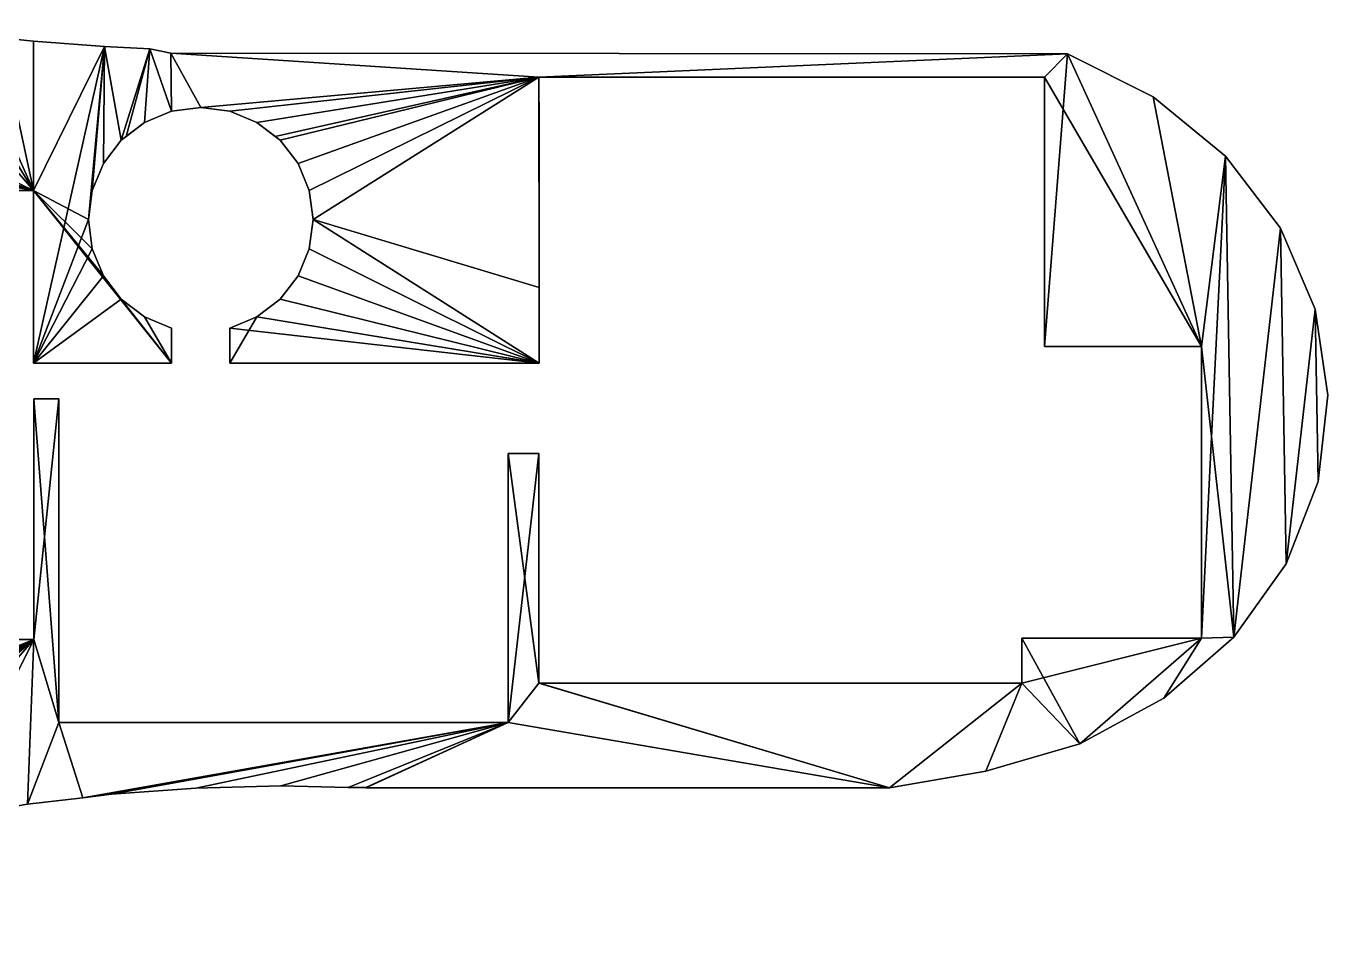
# Model space of a CAD drawing. Header units: metres. Extents: x 120 to 358, y 45 to 267.
# Drawn here: x 242.2 to 358.1, y 45.5 to 126.1 of the extents above; entities that cross this region are included whole.
import ezdxf

# ---------------------------------------------------------------- set-up
doc = ezdxf.new("R2010")
doc.units = ezdxf.units.M

msp = doc.modelspace()

# ---------------------------------------------------------------- meshes
at = {"layer": 'Layer0'}
mesh = msp.add_polyface(dxfattribs=at)
corners = [(245.12, 92.88, 5.01), (242.91, 92.88, 5.01), (245.12, 64.03, 5.01), (255.17, 96.03, 5), (242.88, 111.42, 5.01), (242.88, 96.03, 5), (250.68, 101.76, 5.01), (249.1, 103.83, 5.01), (248.1, 106.24, 5.01), (247.76, 108.83, 5.01), (252.76, 100.17, 5.01), (255.17, 99.17, 5.01), (287.9, 96.03, 5), (260.34, 99.17, 5.01), (260.34, 96.03, 5), (262.76, 100.17, 5.01), (264.83, 101.76, 5.01), (266.42, 103.83, 5.01), (267.42, 106.24, 5.01), (267.76, 108.83, 5.01), (287.89, 102.8, 5.01), (287.87, 121.53, 5.01), (287.88, 117.14, 5.01), (123.33, 73.6, 5.01), (123.06, 79.45, 5.01), (123.01, 76.53, 5.01), (123.49, 82.37, 5.01), (124.03, 70.72, 5.01), (124.3, 85.24, 5.01), (125.1, 67.89, 5.01), (125.47, 88.05, 5.01), (126.52, 65.14, 5.01), (127, 90.77, 5.01), (128.3, 62.5, 5.01), (128.71, 93.15, 5.01), (133.2, 58.79, 5.01), (131.07, 95.85, 5.01), (137.61, 101.8, 5.01), (138.61, 55.48, 5.01), (145, 107.22, 5.01), (144.49, 52.58, 5.01), (150.76, 50.15, 5.01), (153.15, 112.05, 5.01), (157.36, 48.2, 5.01), (161.98, 116.24, 5.01), (164.21, 46.76, 5.01), (171.39, 119.73, 5.01), (171.23, 45.84, 5.01), (172.88, 71.42, 5.01), (178.35, 45.45, 5.01), (242.91, 71.42, 5.01), (185.49, 45.61, 5.01), (188.86, 45.85, 5.01), (192.21, 46.19, 5.01), (195.55, 46.63, 5.01), (198.85, 47.15, 5.01), (202.13, 47.77, 5.01), (205.36, 48.48, 5.01), (213.02, 49.62, 5.01), (220.25, 51.92, 5.01), (227.58, 53.88, 5.01), (234.95, 55.48, 5.01), (242.35, 56.74, 5.01), (247.25, 57.33, 5.01), (285.12, 64.03, 5.01), (249.81, 57.64, 5.01), (257.33, 58.19, 5.01), (264.9, 58.38, 5.01), (270.89, 58.25, 5.01), (272.47, 58.25, 5.01), (272.47, 58.22, 5.01), (319.09, 58.22, 5.01), (287.87, 67.53, 5.01), (285.12, 88.01, 5.01), (287.91, 67.53, 5.01), (330.87, 67.53, 5.01), (327.67, 59.7, 5.01), (336.01, 62.14, 5.01), (330.87, 71.53, 5.01), (346.87, 71.53, 5.01), (343.49, 66.19, 5.01), (349.73, 71.63, 5.01), (346.87, 97.53, 5.01), (348.98, 114.5, 5.01), (353.88, 108.08, 5.01), (354.4, 78.18, 5.01), (356.97, 100.85, 5.01), (357.24, 85.49, 5.01), (358.11, 93.18, 5.01), (332.87, 121.53, 5.01), (332.87, 97.53, 5.01), (334.94, 123.61, 5.01), (342.56, 119.77, 5.01), (172.88, 111.42, 5.01), (181.26, 122.48, 5.01), (191.49, 124.48, 5.01), (201.96, 125.68, 5.01), (212.55, 126.08, 5.01), (230.3, 126.08, 5.01), (234.12, 125.66, 5.01), (236.58, 125.35, 5.01), (239.95, 125.04, 5.01), (242.88, 124.73, 5.01), (249.2, 124.26, 5.01), (248.1, 111.42, 5.01), (249.1, 113.83, 5.01), (250.68, 115.9, 5.01), (253.23, 124.06, 5.01), (252.76, 117.49, 5.01), (255.17, 118.49, 5.01), (255.11, 123.65, 5.01), (257.76, 118.83, 5.01), (260.34, 118.49, 5.01), (262.76, 117.49, 5.01), (264.83, 115.9, 5.01), (266.42, 113.83, 5.01), (267.42, 111.42, 5.01), (287.87, 88.01, 5.01)]
mesh.append_faces([[corners[k] for k in face] for face in [(3, 4, 5), (10, 3, 11), (12, 13, 14), (21, 20, 22), (23, 24, 25), (86, 87, 88), (82, 89, 90)]], dxfattribs={"vtx0": -1})
mesh.append_faces([[corners[k] for k in face] for face in [(6, 3, 10), (13, 12, 15), (15, 12, 16), (16, 12, 17), (17, 12, 18), (18, 12, 19), (24, 23, 26), (26, 27, 28), (28, 29, 30), (30, 31, 32), (32, 33, 34), (34, 35, 36), (36, 35, 37), (37, 38, 39), (39, 41, 42), (42, 43, 44), (44, 45, 46), (48, 49, 50), (50, 2, 1), (2, 63, 64), (64, 72, 73), (72, 71, 74), (74, 71, 75), (75, 77, 78), (78, 77, 79), (79, 81, 82), (83, 81, 84), (84, 85, 86), (91, 82, 92), (92, 82, 83), (46, 93, 94), (93, 46, 48), (94, 4, 95), (95, 4, 96), (96, 4, 97), (97, 4, 98), (98, 4, 99), (99, 4, 100), (100, 4, 101), (101, 4, 102), (102, 4, 103), (103, 106, 107), (107, 109, 110), (110, 21, 91)]], dxfattribs={"vtx0": -1, "vtx1": -1})
mesh.append_faces([[corners[k] for k in face] for face in [(4, 3, 6), (19, 20, 21), (46, 47, 48), (50, 62, 2), (64, 71, 72), (82, 81, 83), (89, 82, 91), (103, 4, 9), (110, 111, 21)]], dxfattribs={"vtx0": -1, "vtx1": -1, "vtx2": -1})
mesh.append_faces([[corners[k] for k in face] for face in [(4, 6, 7), (4, 7, 8), (4, 8, 9), (19, 12, 20), (26, 23, 27), (28, 27, 29), (30, 29, 31), (32, 31, 33), (34, 33, 35), (37, 35, 38), (39, 38, 40), (39, 40, 41), (42, 41, 43), (44, 43, 45), (46, 45, 47), (48, 47, 49), (50, 49, 51), (50, 51, 52), (50, 52, 53), (50, 53, 54), (50, 54, 55), (50, 55, 56), (50, 56, 57), (50, 57, 58), (50, 58, 59), (50, 59, 60), (50, 60, 61), (50, 61, 62), (2, 62, 63), (64, 63, 65), (64, 65, 66), (64, 66, 67), (64, 67, 68), (64, 68, 69), (64, 69, 70), (64, 70, 71), (75, 71, 76), (75, 76, 77), (79, 77, 80), (79, 80, 81), (84, 81, 85), (86, 85, 87), (94, 93, 4), (103, 9, 104), (103, 104, 105), (103, 105, 106), (107, 106, 108), (107, 108, 109), (110, 109, 111), (21, 111, 112), (21, 112, 113), (21, 113, 114), (21, 114, 115), (21, 115, 116), (21, 116, 19), (91, 21, 89)]], dxfattribs={"vtx0": -1, "vtx2": -1})
mesh.append_faces([[corners[k] for k in face] for face in [(0, 1, 2), (117, 73, 72)]], dxfattribs={"vtx1": -1})
mesh = msp.add_polyface(dxfattribs=at)
corners = [(287.87, 88.01, 0.01), (285.12, 64.03, 0.01), (285.12, 88.01, 0.01), (181.26, 122.48, 0.01), (172.88, 111.42, 0.01), (171.39, 119.73, 0.01), (242.88, 111.42, 0.01), (191.49, 124.48, 0.01), (201.96, 125.68, 0.01), (212.55, 126.08, 0.01), (230.3, 126.08, 0.01), (234.12, 125.66, 0.01), (236.58, 125.35, 0.01), (239.95, 125.04, 0.01), (242.88, 124.73, 0.01), (249.2, 124.26, 0.01), (242.88, 96.03, 0), (247.76, 108.83, 0.01), (248.1, 111.42, 0.01), (249.1, 113.83, 0.01), (250.68, 115.9, 0.01), (253.23, 124.06, 0.01), (251.13, 116.24, 0.01), (252.76, 117.49, 0.01), (255.17, 118.49, 0.01), (255.11, 123.65, 0.01), (257.76, 118.83, 0.01), (287.87, 121.53, 0.01), (334.94, 123.61, 0.01), (260.34, 118.49, 0.01), (262.76, 117.49, 0.01), (264.39, 116.24, 0.01), (264.83, 115.9, 0.01), (266.42, 113.83, 0.01), (267.42, 111.42, 0.01), (267.76, 108.83, 0.01), (332.87, 121.53, 0.01), (332.87, 97.53, 0.01), (346.87, 97.53, 0.01), (342.56, 119.77, 0.01), (348.98, 114.5, 0.01), (346.87, 71.53, 0.01), (330.87, 67.53, 0.01), (330.87, 71.53, 0.01), (336.01, 62.14, 0.01), (343.49, 66.19, 0.01), (349.73, 71.63, 0.01), (353.88, 108.08, 0.01), (354.4, 78.18, 0.01), (356.97, 100.85, 0.01), (357.24, 85.49, 0.01), (358.11, 93.18, 0.01), (123.06, 79.45, 0.01), (123.33, 73.6, 0.01), (123.01, 76.53, 0.01), (123.49, 82.37, 0.01), (124.03, 70.72, 0.01), (124.3, 85.24, 0.01), (125.1, 67.89, 0.01), (125.47, 88.05, 0.01), (126.52, 65.14, 0.01), (127, 90.77, 0.01), (128.3, 62.5, 0.01), (128.71, 93.15, 0.01), (133.2, 58.79, 0.01), (131.07, 95.85, 0.01), (137.61, 101.8, 0.01), (138.61, 55.48, 0.01), (145, 107.22, 0.01), (144.49, 52.58, 0.01), (150.76, 50.15, 0.01), (153.15, 112.05, 0.01), (157.36, 48.2, 0.01), (161.98, 116.24, 0.01), (164.21, 46.76, 0.01), (171.23, 45.84, 0.01), (172.88, 71.42, 0.01), (178.35, 45.45, 0.01), (242.91, 71.42, 0.01), (185.49, 45.61, 0.01), (188.86, 45.85, 0.01), (192.21, 46.19, 0.01), (195.55, 46.63, 0.01), (198.85, 47.15, 0.01), (202.13, 47.77, 0.01), (205.36, 48.48, 0.01), (213.02, 49.62, 0.01), (220.25, 51.92, 0.01), (227.58, 53.88, 0.01), (234.95, 55.48, 0.01), (242.35, 56.74, 0.01), (245.12, 64.03, 0.01), (247.25, 57.33, 0.01), (245.12, 92.88, 0.01), (249.81, 57.64, 0.01), (257.33, 58.19, 0.01), (264.9, 58.38, 0.01), (270.89, 58.25, 0.01), (272.47, 58.25, 0.01), (272.47, 58.22, 0.01), (319.09, 58.22, 0.01), (287.87, 67.53, 0.01), (287.91, 67.53, 0.01), (327.67, 59.7, 0.01), (262.76, 100.17, 0.01), (260.34, 96.03, 0), (260.34, 99.17, 0.01), (287.9, 96.03, 0), (264.83, 101.76, 0.01), (266.42, 103.83, 0.01), (267.42, 106.24, 0.01), (287.89, 102.8, 0.01), (287.88, 117.14, 0.01), (250.68, 101.76, 0.01), (255.17, 96.03), (249.1, 103.83, 0.01), (248.1, 106.24, 0.01), (252.76, 100.17, 0.01), (255.17, 99.17, 0.01), (242.91, 92.88, 0.01)]
mesh.append_faces([[corners[k] for k in face] for face in [(0, 1, 2), (41, 42, 43), (50, 49, 51), (52, 53, 54), (104, 105, 106), (111, 27, 112), (114, 117, 118), (93, 78, 119)]], dxfattribs={"vtx0": -1})
mesh.append_faces([[corners[k] for k in face] for face in [(3, 4, 5), (4, 3, 6), (6, 15, 16), (17, 15, 18), (18, 15, 19), (19, 15, 20), (20, 21, 22), (22, 21, 23), (23, 21, 24), (24, 25, 26), (26, 27, 29), (29, 27, 30), (30, 27, 31), (31, 27, 32), (32, 27, 33), (33, 27, 34), (34, 27, 35), (27, 28, 36), (36, 28, 37), (37, 28, 38), (38, 40, 41), (44, 41, 45), (45, 41, 46), (46, 47, 48), (48, 49, 50), (53, 55, 56), (56, 57, 58), (58, 59, 60), (60, 61, 62), (62, 63, 64), (64, 66, 67), (67, 68, 69), (69, 68, 70), (70, 71, 72), (72, 73, 74), (74, 5, 75), (75, 76, 77), (76, 5, 4), (77, 78, 79), (79, 78, 80), (80, 78, 81), (81, 78, 82), (82, 78, 83), (83, 78, 84), (84, 78, 85), (85, 78, 86), (86, 78, 87), (87, 78, 88), (88, 78, 89), (89, 78, 90), (90, 91, 92), (91, 78, 93), (92, 1, 94), (94, 1, 95), (95, 1, 96), (96, 1, 97), (97, 1, 98), (98, 1, 99), (99, 1, 100), (101, 1, 0), (100, 42, 103), (103, 42, 44), (105, 104, 107), (107, 35, 111), (16, 113, 114), (113, 16, 115), (115, 16, 116), (116, 16, 17)]], dxfattribs={"vtx0": -1, "vtx1": -1})
mesh.append_faces([[corners[k] for k in face] for face in [(16, 15, 17), (26, 25, 27), (42, 41, 44), (46, 41, 40), (75, 5, 76), (90, 78, 91), (100, 1, 101), (111, 35, 27)]], dxfattribs={"vtx0": -1, "vtx1": -1, "vtx2": -1})
mesh.append_faces([[corners[k] for k in face] for face in [(6, 3, 7), (6, 7, 8), (6, 8, 9), (6, 9, 10), (6, 10, 11), (6, 11, 12), (6, 12, 13), (6, 13, 14), (6, 14, 15), (20, 15, 21), (24, 21, 25), (27, 25, 28), (38, 28, 39), (38, 39, 40), (46, 40, 47), (48, 47, 49), (53, 52, 55), (56, 55, 57), (58, 57, 59), (60, 59, 61), (62, 61, 63), (64, 63, 65), (64, 65, 66), (67, 66, 68), (70, 68, 71), (72, 71, 73), (74, 73, 5), (77, 76, 78), (92, 91, 1), (100, 101, 102), (100, 102, 42), (107, 104, 108), (107, 108, 109), (107, 109, 110), (107, 110, 35), (114, 113, 117)]], dxfattribs={"vtx0": -1, "vtx2": -1})
mesh = msp.add_polyface(dxfattribs=at)
corners = [(239.95, 125.04, 5.01), (242.88, 124.73, 0.01), (239.95, 125.04, 0.01), (242.88, 124.73, 5.01)]
mesh.append_faces([[corners[k] for k in face] for face in [(0, 1, 2), (1, 0, 3)]], dxfattribs={"vtx0": -1})
mesh = msp.add_polyface(dxfattribs=at)
corners = [(242.88, 124.73, 5.01), (249.2, 124.26, 0.01), (242.88, 124.73, 0.01), (249.2, 124.26, 5.01)]
mesh.append_faces([[corners[k] for k in face] for face in [(0, 1, 2), (1, 0, 3)]], dxfattribs={"vtx0": -1})
mesh = msp.add_polyface(dxfattribs=at)
corners = [(249.2, 124.26, 5.01), (253.23, 124.06, 0.01), (249.2, 124.26, 0.01), (253.23, 124.06, 5.01)]
mesh.append_faces([[corners[k] for k in face] for face in [(0, 1, 2), (1, 0, 3)]], dxfattribs={"vtx0": -1})
mesh = msp.add_polyface(dxfattribs=at)
corners = [(253.23, 124.06, 5.01), (255.11, 123.65, 0.01), (253.23, 124.06, 0.01), (255.11, 123.65, 5.01)]
mesh.append_faces([[corners[k] for k in face] for face in [(0, 1, 2), (1, 0, 3)]], dxfattribs={"vtx0": -1})
mesh = msp.add_polyface(dxfattribs=at)
corners = [(255.11, 123.65, 5.01), (334.94, 123.61, 0.01), (255.11, 123.65, 0.01), (334.94, 123.61, 5.01)]
mesh.append_faces([[corners[k] for k in face] for face in [(0, 1, 2), (1, 0, 3)]], dxfattribs={"vtx0": -1})
mesh = msp.add_polyface(dxfattribs=at)
corners = [(334.94, 123.61, 5.01), (342.56, 119.77, 0.01), (334.94, 123.61, 0.01), (342.56, 119.77, 5.01)]
mesh.append_faces([[corners[k] for k in face] for face in [(0, 1, 2), (1, 0, 3)]], dxfattribs={"vtx0": -1})
mesh = msp.add_polyface(dxfattribs=at)
corners = [(287.87, 121.53, 0.01), (287.88, 117.14, 5.01), (287.88, 117.14, 0.01), (287.87, 121.53, 5.01)]
mesh.append_faces([[corners[k] for k in face] for face in [(0, 1, 2), (1, 0, 3)]], dxfattribs={"vtx0": -1})
mesh = msp.add_polyface(dxfattribs=at)
corners = [(332.87, 121.53, 5.01), (287.87, 121.53, 0.01), (332.87, 121.53, 0.01), (287.87, 121.53, 5.01)]
mesh.append_faces([[corners[k] for k in face] for face in [(0, 1, 2), (1, 0, 3)]], dxfattribs={"vtx0": -1})
mesh = msp.add_polyface(dxfattribs=at)
corners = [(332.87, 121.53, 5.01), (332.87, 97.53, 0.01), (332.87, 97.53, 5.01), (332.87, 121.53, 0.01)]
mesh.append_faces([[corners[k] for k in face] for face in [(0, 1, 2), (1, 0, 3)]], dxfattribs={"vtx0": -1})
mesh = msp.add_polyface(dxfattribs=at)
corners = [(342.56, 119.77, 5.01), (348.98, 114.5, 0.01), (342.56, 119.77, 0.01), (348.98, 114.5, 5.01)]
mesh.append_faces([[corners[k] for k in face] for face in [(0, 1, 2), (1, 0, 3)]], dxfattribs={"vtx0": -1})
mesh = msp.add_polyface(dxfattribs=at)
corners = [(255.17, 118.49, 5.01), (252.76, 117.49, 0.01), (255.17, 118.49, 0.01), (252.76, 117.49, 5.01)]
mesh.append_faces([[corners[k] for k in face] for face in [(0, 1, 2), (1, 0, 3)]], dxfattribs={"vtx0": -1})
mesh = msp.add_polyface(dxfattribs=at)
corners = [(257.76, 118.83, 5.01), (255.17, 118.49, 0.01), (257.76, 118.83, 0.01), (255.17, 118.49, 5.01)]
mesh.append_faces([[corners[k] for k in face] for face in [(0, 1, 2), (1, 0, 3)]], dxfattribs={"vtx0": -1})
mesh = msp.add_polyface(dxfattribs=at)
corners = [(260.34, 118.49, 5.01), (257.76, 118.83, 0.01), (260.34, 118.49, 0.01), (257.76, 118.83, 5.01)]
mesh.append_faces([[corners[k] for k in face] for face in [(0, 1, 2), (1, 0, 3)]], dxfattribs={"vtx0": -1})
mesh = msp.add_polyface(dxfattribs=at)
corners = [(262.76, 117.49, 5.01), (260.34, 118.49, 0.01), (262.76, 117.49, 0.01), (260.34, 118.49, 5.01)]
mesh.append_faces([[corners[k] for k in face] for face in [(0, 1, 2), (1, 0, 3)]], dxfattribs={"vtx0": -1})
mesh = msp.add_polyface(dxfattribs=at)
corners = [(252.76, 117.49, 5.01), (251.13, 116.24, 0.01), (252.76, 117.49, 0.01), (250.68, 115.9, 0.01), (250.68, 115.9, 5.01)]
mesh.append_faces([[corners[k] for k in face] for face in [(0, 1, 2), (3, 0, 4)]], dxfattribs={"vtx0": -1})
mesh.append_faces([[corners[k] for k in face] for face in [(1, 0, 3)]], dxfattribs={"vtx0": -1, "vtx1": -1})
mesh = msp.add_polyface(dxfattribs=at)
corners = [(264.83, 115.9, 5.01), (264.39, 116.24, 0.01), (264.83, 115.9, 0.01), (262.76, 117.49, 0.01), (262.76, 117.49, 5.01)]
mesh.append_faces([[corners[k] for k in face] for face in [(0, 1, 2), (3, 0, 4)]], dxfattribs={"vtx0": -1})
mesh.append_faces([[corners[k] for k in face] for face in [(1, 0, 3)]], dxfattribs={"vtx0": -1, "vtx1": -1})
mesh = msp.add_polyface(dxfattribs=at)
corners = [(287.88, 117.14, 0.01), (287.89, 102.8, 5.01), (287.89, 102.8, 0.01), (287.88, 117.14, 5.01)]
mesh.append_faces([[corners[k] for k in face] for face in [(0, 1, 2), (1, 0, 3)]], dxfattribs={"vtx0": -1})
mesh = msp.add_polyface(dxfattribs=at)
corners = [(250.68, 115.9, 0.01), (249.1, 113.83, 5.01), (249.1, 113.83, 0.01), (250.68, 115.9, 5.01)]
mesh.append_faces([[corners[k] for k in face] for face in [(0, 1, 2), (1, 0, 3)]], dxfattribs={"vtx0": -1})
mesh = msp.add_polyface(dxfattribs=at)
corners = [(264.83, 115.9, 5.01), (266.42, 113.83, 0.01), (266.42, 113.83, 5.01), (264.83, 115.9, 0.01)]
mesh.append_faces([[corners[k] for k in face] for face in [(0, 1, 2), (1, 0, 3)]], dxfattribs={"vtx0": -1})
mesh = msp.add_polyface(dxfattribs=at)
corners = [(249.1, 113.83, 0.01), (248.1, 111.42, 5.01), (248.1, 111.42, 0.01), (249.1, 113.83, 5.01)]
mesh.append_faces([[corners[k] for k in face] for face in [(0, 1, 2), (1, 0, 3)]], dxfattribs={"vtx0": -1})
mesh = msp.add_polyface(dxfattribs=at)
corners = [(266.42, 113.83, 5.01), (267.42, 111.42, 0.01), (267.42, 111.42, 5.01), (266.42, 113.83, 0.01)]
mesh.append_faces([[corners[k] for k in face] for face in [(0, 1, 2), (1, 0, 3)]], dxfattribs={"vtx0": -1})
mesh = msp.add_polyface(dxfattribs=at)
corners = [(348.98, 114.5, 0.01), (353.88, 108.08, 5.01), (353.88, 108.08, 0.01), (348.98, 114.5, 5.01)]
mesh.append_faces([[corners[k] for k in face] for face in [(0, 1, 2), (1, 0, 3)]], dxfattribs={"vtx0": -1})
mesh = msp.add_polyface(dxfattribs=at)
corners = [(242.88, 111.42, 5.01), (172.88, 111.42, 0.01), (242.88, 111.42, 0.01), (172.88, 111.42, 5.01)]
mesh.append_faces([[corners[k] for k in face] for face in [(0, 1, 2), (1, 0, 3)]], dxfattribs={"vtx0": -1})
mesh = msp.add_polyface(dxfattribs=at)
corners = [(242.88, 111.42, 5.01), (242.88, 96.03, 0), (242.88, 96.03, 5), (242.88, 111.42, 0.01)]
mesh.append_faces([[corners[k] for k in face] for face in [(0, 1, 2), (1, 0, 3)]], dxfattribs={"vtx0": -1})
mesh = msp.add_polyface(dxfattribs=at)
corners = [(248.1, 111.42, 0.01), (247.76, 108.83, 5.01), (247.76, 108.83, 0.01), (248.1, 111.42, 5.01)]
mesh.append_faces([[corners[k] for k in face] for face in [(0, 1, 2), (1, 0, 3)]], dxfattribs={"vtx0": -1})
mesh = msp.add_polyface(dxfattribs=at)
corners = [(267.42, 111.42, 5.01), (267.76, 108.83, 0.01), (267.76, 108.83, 5.01), (267.42, 111.42, 0.01)]
mesh.append_faces([[corners[k] for k in face] for face in [(0, 1, 2), (1, 0, 3)]], dxfattribs={"vtx0": -1})
mesh = msp.add_polyface(dxfattribs=at)
corners = [(247.76, 108.83, 0.01), (248.1, 106.24, 5.01), (248.1, 106.24, 0.01), (247.76, 108.83, 5.01)]
mesh.append_faces([[corners[k] for k in face] for face in [(0, 1, 2), (1, 0, 3)]], dxfattribs={"vtx0": -1})
mesh = msp.add_polyface(dxfattribs=at)
corners = [(267.76, 108.83, 5.01), (267.42, 106.24, 0.01), (267.42, 106.24, 5.01), (267.76, 108.83, 0.01)]
mesh.append_faces([[corners[k] for k in face] for face in [(0, 1, 2), (1, 0, 3)]], dxfattribs={"vtx0": -1})
mesh = msp.add_polyface(dxfattribs=at)
corners = [(353.88, 108.08, 0.01), (356.97, 100.85, 5.01), (356.97, 100.85, 0.01), (353.88, 108.08, 5.01)]
mesh.append_faces([[corners[k] for k in face] for face in [(0, 1, 2), (1, 0, 3)]], dxfattribs={"vtx0": -1})
mesh = msp.add_polyface(dxfattribs=at)
corners = [(248.1, 106.24, 0.01), (249.1, 103.83, 5.01), (249.1, 103.83, 0.01), (248.1, 106.24, 5.01)]
mesh.append_faces([[corners[k] for k in face] for face in [(0, 1, 2), (1, 0, 3)]], dxfattribs={"vtx0": -1})
mesh = msp.add_polyface(dxfattribs=at)
corners = [(267.42, 106.24, 5.01), (266.42, 103.83, 0.01), (266.42, 103.83, 5.01), (267.42, 106.24, 0.01)]
mesh.append_faces([[corners[k] for k in face] for face in [(0, 1, 2), (1, 0, 3)]], dxfattribs={"vtx0": -1})
mesh = msp.add_polyface(dxfattribs=at)
corners = [(249.1, 103.83, 0.01), (250.68, 101.76, 5.01), (250.68, 101.76, 0.01), (249.1, 103.83, 5.01)]
mesh.append_faces([[corners[k] for k in face] for face in [(0, 1, 2), (1, 0, 3)]], dxfattribs={"vtx0": -1})
mesh = msp.add_polyface(dxfattribs=at)
corners = [(266.42, 103.83, 5.01), (264.83, 101.76, 0.01), (264.83, 101.76, 5.01), (266.42, 103.83, 0.01)]
mesh.append_faces([[corners[k] for k in face] for face in [(0, 1, 2), (1, 0, 3)]], dxfattribs={"vtx0": -1})
mesh = msp.add_polyface(dxfattribs=at)
corners = [(287.89, 102.8, 0.01), (287.9, 96.03, 5), (287.9, 96.03, 0), (287.89, 102.8, 5.01)]
mesh.append_faces([[corners[k] for k in face] for face in [(0, 1, 2), (1, 0, 3)]], dxfattribs={"vtx0": -1})
mesh = msp.add_polyface(dxfattribs=at)
corners = [(250.68, 101.76, 5.01), (252.76, 100.17, 0.01), (250.68, 101.76, 0.01), (252.76, 100.17, 5.01)]
mesh.append_faces([[corners[k] for k in face] for face in [(0, 1, 2), (1, 0, 3)]], dxfattribs={"vtx0": -1})
mesh = msp.add_polyface(dxfattribs=at)
corners = [(262.76, 100.17, 5.01), (264.83, 101.76, 0.01), (262.76, 100.17, 0.01), (264.83, 101.76, 5.01)]
mesh.append_faces([[corners[k] for k in face] for face in [(0, 1, 2), (1, 0, 3)]], dxfattribs={"vtx0": -1})
mesh = msp.add_polyface(dxfattribs=at)
corners = [(356.97, 100.85, 0.01), (358.11, 93.18, 5.01), (358.11, 93.18, 0.01), (356.97, 100.85, 5.01)]
mesh.append_faces([[corners[k] for k in face] for face in [(0, 1, 2), (1, 0, 3)]], dxfattribs={"vtx0": -1})
mesh = msp.add_polyface(dxfattribs=at)
corners = [(252.76, 100.17, 5.01), (255.17, 99.17, 0.01), (252.76, 100.17, 0.01), (255.17, 99.17, 5.01)]
mesh.append_faces([[corners[k] for k in face] for face in [(0, 1, 2), (1, 0, 3)]], dxfattribs={"vtx0": -1})
mesh = msp.add_polyface(dxfattribs=at)
corners = [(260.34, 99.17, 5.01), (262.76, 100.17, 0.01), (260.34, 99.17, 0.01), (262.76, 100.17, 5.01)]
mesh.append_faces([[corners[k] for k in face] for face in [(0, 1, 2), (1, 0, 3)]], dxfattribs={"vtx0": -1})
mesh = msp.add_polyface(dxfattribs=at)
corners = [(255.17, 99.17, 0.01), (255.17, 96.03, 5), (255.17, 96.03), (255.17, 99.17, 5.01)]
mesh.append_faces([[corners[k] for k in face] for face in [(0, 1, 2), (1, 0, 3)]], dxfattribs={"vtx0": -1})
mesh = msp.add_polyface(dxfattribs=at)
corners = [(260.34, 99.17, 5.01), (260.34, 96.03, 0), (260.34, 96.03, 5), (260.34, 99.17, 0.01)]
mesh.append_faces([[corners[k] for k in face] for face in [(0, 1, 2), (1, 0, 3)]], dxfattribs={"vtx0": -1})
mesh = msp.add_polyface(dxfattribs=at)
corners = [(346.87, 97.53, 5.01), (332.87, 97.53, 0.01), (346.87, 97.53, 0.01), (332.87, 97.53, 5.01)]
mesh.append_faces([[corners[k] for k in face] for face in [(0, 1, 2), (1, 0, 3)]], dxfattribs={"vtx0": -1})
mesh = msp.add_polyface(dxfattribs=at)
corners = [(346.87, 97.53, 5.01), (346.87, 71.53, 0.01), (346.87, 71.53, 5.01), (346.87, 97.53, 0.01)]
mesh.append_faces([[corners[k] for k in face] for face in [(0, 1, 2), (1, 0, 3)]], dxfattribs={"vtx0": -1})
mesh = msp.add_polyface(dxfattribs=at)
corners = [(255.17, 96.03, 5), (242.88, 96.03, 0), (255.17, 96.03), (242.88, 96.03, 5)]
mesh.append_faces([[corners[k] for k in face] for face in [(0, 1, 2), (1, 0, 3)]], dxfattribs={"vtx0": -1})
mesh = msp.add_polyface(dxfattribs=at)
corners = [(287.9, 96.03, 0), (260.34, 96.03, 5), (260.34, 96.03, 0), (287.9, 96.03, 5)]
mesh.append_faces([[corners[k] for k in face] for face in [(0, 1, 2), (1, 0, 3)]], dxfattribs={"vtx0": -1})
mesh = msp.add_polyface(dxfattribs=at)
corners = [(242.91, 92.88, 5.01), (245.12, 92.88, 0.01), (242.91, 92.88, 0.01), (245.12, 92.88, 5.01)]
mesh.append_faces([[corners[k] for k in face] for face in [(0, 1, 2), (1, 0, 3)]], dxfattribs={"vtx0": -1})
mesh = msp.add_polyface(dxfattribs=at)
corners = [(242.91, 92.88, 5.01), (242.91, 71.42, 0.01), (242.91, 71.42, 5.01), (242.91, 92.88, 0.01)]
mesh.append_faces([[corners[k] for k in face] for face in [(0, 1, 2), (1, 0, 3)]], dxfattribs={"vtx0": -1})
mesh = msp.add_polyface(dxfattribs=at)
corners = [(245.12, 92.88, 0.01), (245.12, 64.03, 5.01), (245.12, 64.03, 0.01), (245.12, 92.88, 5.01)]
mesh.append_faces([[corners[k] for k in face] for face in [(0, 1, 2), (1, 0, 3)]], dxfattribs={"vtx0": -1})
mesh = msp.add_polyface(dxfattribs=at)
corners = [(358.11, 93.18, 0.01), (357.24, 85.49, 5.01), (357.24, 85.49, 0.01), (358.11, 93.18, 5.01)]
mesh.append_faces([[corners[k] for k in face] for face in [(0, 1, 2), (1, 0, 3)]], dxfattribs={"vtx0": -1})
mesh = msp.add_polyface(dxfattribs=at)
corners = [(285.12, 88.01, 5.01), (287.87, 88.01, 0.01), (285.12, 88.01, 0.01), (287.87, 88.01, 5.01)]
mesh.append_faces([[corners[k] for k in face] for face in [(0, 1, 2), (1, 0, 3)]], dxfattribs={"vtx0": -1})
mesh = msp.add_polyface(dxfattribs=at)
corners = [(285.12, 88.01, 5.01), (285.12, 64.03, 0.01), (285.12, 64.03, 5.01), (285.12, 88.01, 0.01)]
mesh.append_faces([[corners[k] for k in face] for face in [(0, 1, 2), (1, 0, 3)]], dxfattribs={"vtx0": -1})
mesh = msp.add_polyface(dxfattribs=at)
corners = [(287.87, 88.01, 0.01), (287.87, 67.53, 5.01), (287.87, 67.53, 0.01), (287.87, 88.01, 5.01)]
mesh.append_faces([[corners[k] for k in face] for face in [(0, 1, 2), (1, 0, 3)]], dxfattribs={"vtx0": -1})
mesh = msp.add_polyface(dxfattribs=at)
corners = [(357.24, 85.49, 0.01), (354.4, 78.18, 5.01), (354.4, 78.18, 0.01), (357.24, 85.49, 5.01)]
mesh.append_faces([[corners[k] for k in face] for face in [(0, 1, 2), (1, 0, 3)]], dxfattribs={"vtx0": -1})
mesh = msp.add_polyface(dxfattribs=at)
corners = [(354.4, 78.18, 0.01), (349.73, 71.63, 5.01), (349.73, 71.63, 0.01), (354.4, 78.18, 5.01)]
mesh.append_faces([[corners[k] for k in face] for face in [(0, 1, 2), (1, 0, 3)]], dxfattribs={"vtx0": -1})
mesh = msp.add_polyface(dxfattribs=at)
corners = [(172.88, 71.42, 0.01), (242.91, 71.42, 5.01), (242.91, 71.42, 0.01), (172.88, 71.42, 5.01)]
mesh.append_faces([[corners[k] for k in face] for face in [(0, 1, 2), (1, 0, 3)]], dxfattribs={"vtx0": -1})
mesh = msp.add_polyface(dxfattribs=at)
corners = [(330.87, 71.53, 5.01), (346.87, 71.53, 0.01), (330.87, 71.53, 0.01), (346.87, 71.53, 5.01)]
mesh.append_faces([[corners[k] for k in face] for face in [(0, 1, 2), (1, 0, 3)]], dxfattribs={"vtx0": -1})
mesh = msp.add_polyface(dxfattribs=at)
corners = [(330.87, 71.53, 5.01), (330.87, 67.53, 0.01), (330.87, 67.53, 5.01), (330.87, 71.53, 0.01)]
mesh.append_faces([[corners[k] for k in face] for face in [(0, 1, 2), (1, 0, 3)]], dxfattribs={"vtx0": -1})
mesh = msp.add_polyface(dxfattribs=at)
corners = [(349.73, 71.63, 5.01), (343.49, 66.19, 0.01), (349.73, 71.63, 0.01), (343.49, 66.19, 5.01)]
mesh.append_faces([[corners[k] for k in face] for face in [(0, 1, 2), (1, 0, 3)]], dxfattribs={"vtx0": -1})
mesh = msp.add_polyface(dxfattribs=at)
corners = [(287.87, 67.53, 5.01), (287.91, 67.53, 0.01), (287.87, 67.53, 0.01), (287.91, 67.53, 5.01)]
mesh.append_faces([[corners[k] for k in face] for face in [(0, 1, 2), (1, 0, 3)]], dxfattribs={"vtx0": -1})
mesh = msp.add_polyface(dxfattribs=at)
corners = [(287.91, 67.53, 5.01), (330.87, 67.53, 0.01), (287.91, 67.53, 0.01), (330.87, 67.53, 5.01)]
mesh.append_faces([[corners[k] for k in face] for face in [(0, 1, 2), (1, 0, 3)]], dxfattribs={"vtx0": -1})
mesh = msp.add_polyface(dxfattribs=at)
corners = [(343.49, 66.19, 5.01), (336.01, 62.14, 0.01), (343.49, 66.19, 0.01), (336.01, 62.14, 5.01)]
mesh.append_faces([[corners[k] for k in face] for face in [(0, 1, 2), (1, 0, 3)]], dxfattribs={"vtx0": -1})
mesh = msp.add_polyface(dxfattribs=at)
corners = [(245.12, 64.03, 5.01), (285.12, 64.03, 0.01), (245.12, 64.03, 0.01), (285.12, 64.03, 5.01)]
mesh.append_faces([[corners[k] for k in face] for face in [(0, 1, 2), (1, 0, 3)]], dxfattribs={"vtx0": -1})
mesh = msp.add_polyface(dxfattribs=at)
corners = [(336.01, 62.14, 5.01), (327.67, 59.7, 0.01), (336.01, 62.14, 0.01), (327.67, 59.7, 5.01)]
mesh.append_faces([[corners[k] for k in face] for face in [(0, 1, 2), (1, 0, 3)]], dxfattribs={"vtx0": -1})
mesh = msp.add_polyface(dxfattribs=at)
corners = [(327.67, 59.7, 5.01), (319.09, 58.22, 0.01), (327.67, 59.7, 0.01), (319.09, 58.22, 5.01)]
mesh.append_faces([[corners[k] for k in face] for face in [(0, 1, 2), (1, 0, 3)]], dxfattribs={"vtx0": -1})
mesh = msp.add_polyface(dxfattribs=at)
corners = [(257.33, 58.19, 5.01), (249.81, 57.64, 0.01), (257.33, 58.19, 0.01), (249.81, 57.64, 5.01)]
mesh.append_faces([[corners[k] for k in face] for face in [(0, 1, 2), (1, 0, 3)]], dxfattribs={"vtx0": -1})
mesh = msp.add_polyface(dxfattribs=at)
corners = [(264.9, 58.38, 5.01), (257.33, 58.19, 0.01), (264.9, 58.38, 0.01), (257.33, 58.19, 5.01)]
mesh.append_faces([[corners[k] for k in face] for face in [(0, 1, 2), (1, 0, 3)]], dxfattribs={"vtx0": -1})
mesh = msp.add_polyface(dxfattribs=at)
corners = [(270.89, 58.25, 5.01), (264.9, 58.38, 0.01), (270.89, 58.25, 0.01), (264.9, 58.38, 5.01)]
mesh.append_faces([[corners[k] for k in face] for face in [(0, 1, 2), (1, 0, 3)]], dxfattribs={"vtx0": -1})
mesh = msp.add_polyface(dxfattribs=at)
corners = [(272.47, 58.25, 5.01), (270.89, 58.25, 0.01), (272.47, 58.25, 0.01), (270.89, 58.25, 5.01)]
mesh.append_faces([[corners[k] for k in face] for face in [(0, 1, 2), (1, 0, 3)]], dxfattribs={"vtx0": -1})
mesh = msp.add_polyface(dxfattribs=at)
corners = [(272.47, 58.25, 5.01), (272.47, 58.22, 0.01), (272.47, 58.22, 5.01), (272.47, 58.25, 0.01)]
mesh.append_faces([[corners[k] for k in face] for face in [(0, 1, 2), (1, 0, 3)]], dxfattribs={"vtx0": -1})
mesh = msp.add_polyface(dxfattribs=at)
corners = [(319.09, 58.22, 5.01), (272.47, 58.22, 0.01), (319.09, 58.22, 0.01), (272.47, 58.22, 5.01)]
mesh.append_faces([[corners[k] for k in face] for face in [(0, 1, 2), (1, 0, 3)]], dxfattribs={"vtx0": -1})
mesh = msp.add_polyface(dxfattribs=at)
corners = [(247.25, 57.33, 5.01), (242.35, 56.74, 0.01), (247.25, 57.33, 0.01), (242.35, 56.74, 5.01)]
mesh.append_faces([[corners[k] for k in face] for face in [(0, 1, 2), (1, 0, 3)]], dxfattribs={"vtx0": -1})
mesh = msp.add_polyface(dxfattribs=at)
corners = [(249.81, 57.64, 5.01), (247.25, 57.33, 0.01), (249.81, 57.64, 0.01), (247.25, 57.33, 5.01)]
mesh.append_faces([[corners[k] for k in face] for face in [(0, 1, 2), (1, 0, 3)]], dxfattribs={"vtx0": -1})
mesh = msp.add_polyface(dxfattribs=at)
corners = [(242.35, 56.74, 5.01), (234.95, 55.48, 0.01), (242.35, 56.74, 0.01), (234.95, 55.48, 5.01)]
mesh.append_faces([[corners[k] for k in face] for face in [(0, 1, 2), (1, 0, 3)]], dxfattribs={"vtx0": -1})

doc.saveas('drawing.dxf')
